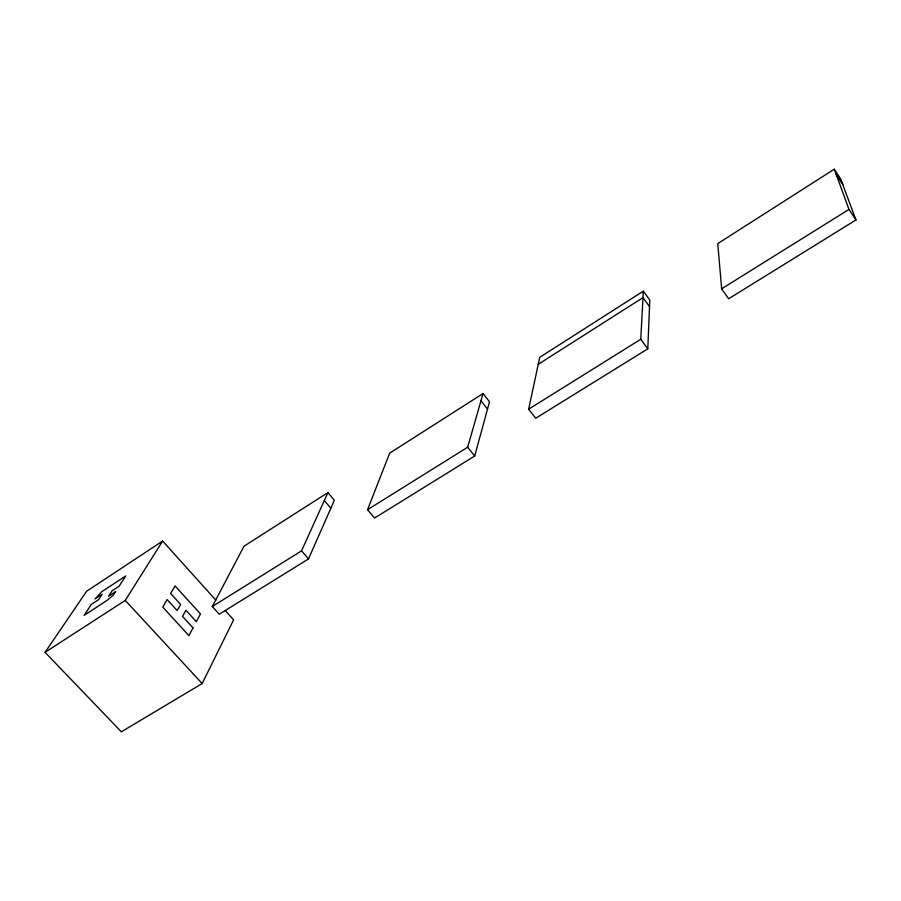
<?xml version="1.0" encoding="UTF-8"?>
<svg xmlns="http://www.w3.org/2000/svg" width="901" height="901" viewBox="0 0 901 901"><rect width="100%" height="100%" fill="white"/><g stroke="black" fill="none" stroke-linecap="round" stroke-linejoin="round"><path stroke-width="1.35" d="M647.785 348.845L649.801 300.078L643.337 291.147L539.722 357.325L528.684 409.178L535.723 418.244L647.785 348.845L640.757 339.272L643.337 291.147M474.681 456.041L489.513 401.778L483.049 393.534L389.694 453.147L367.54 509.696L374.557 518.041L474.681 456.041L467.653 447.245L483.049 393.534M308.525 558.935L334.339 500.246L327.896 492.622L243.991 546.22L212.298 606.519L219.247 614.223L308.525 558.935L301.542 550.86L327.896 492.622M215.868 600.156L162.631 541.039L86.642 591.236L45.05 652.324L121.353 731.815L202.162 683.555L233.618 619.865L225.205 610.529M45.05 652.324L125.273 600.415L162.631 541.039M834.27 169.185L717.759 243.608L721.656 288.816L728.672 298.76L855.95 219.945L840.689 178.95L834.27 169.185L848.99 209.404L855.95 219.945M538.224 364.331L642.987 297.634L649.531 306.644M212.298 606.519L301.542 550.86M367.54 509.696L467.653 447.245M528.684 409.178L640.757 339.272M721.656 288.816L848.99 209.404M125.273 600.415L202.162 683.555M324.315 500.539L330.836 508.209M480.965 400.799L487.509 409.122M836.252 174.58L842.739 184.446M193.005 627.884L188.883 635.599L162.754 607.094L167.136 599.559L177.182 610.563L180.628 604.447L170.661 593.5L175.053 585.932L200.472 613.919L196.328 621.667L185.933 610.27L182.531 616.419L193.005 627.884M115.565 591.687L113.391 595.043L107.129 600.359L84.097 615.372L91.418 604.357L98.581 599.672L102.14 594.277L95.01 598.951L101.824 591.642L125.746 575.942L119.067 586.269L112.062 590.853L108.525 596.282L115.565 591.687"/></g></svg>
